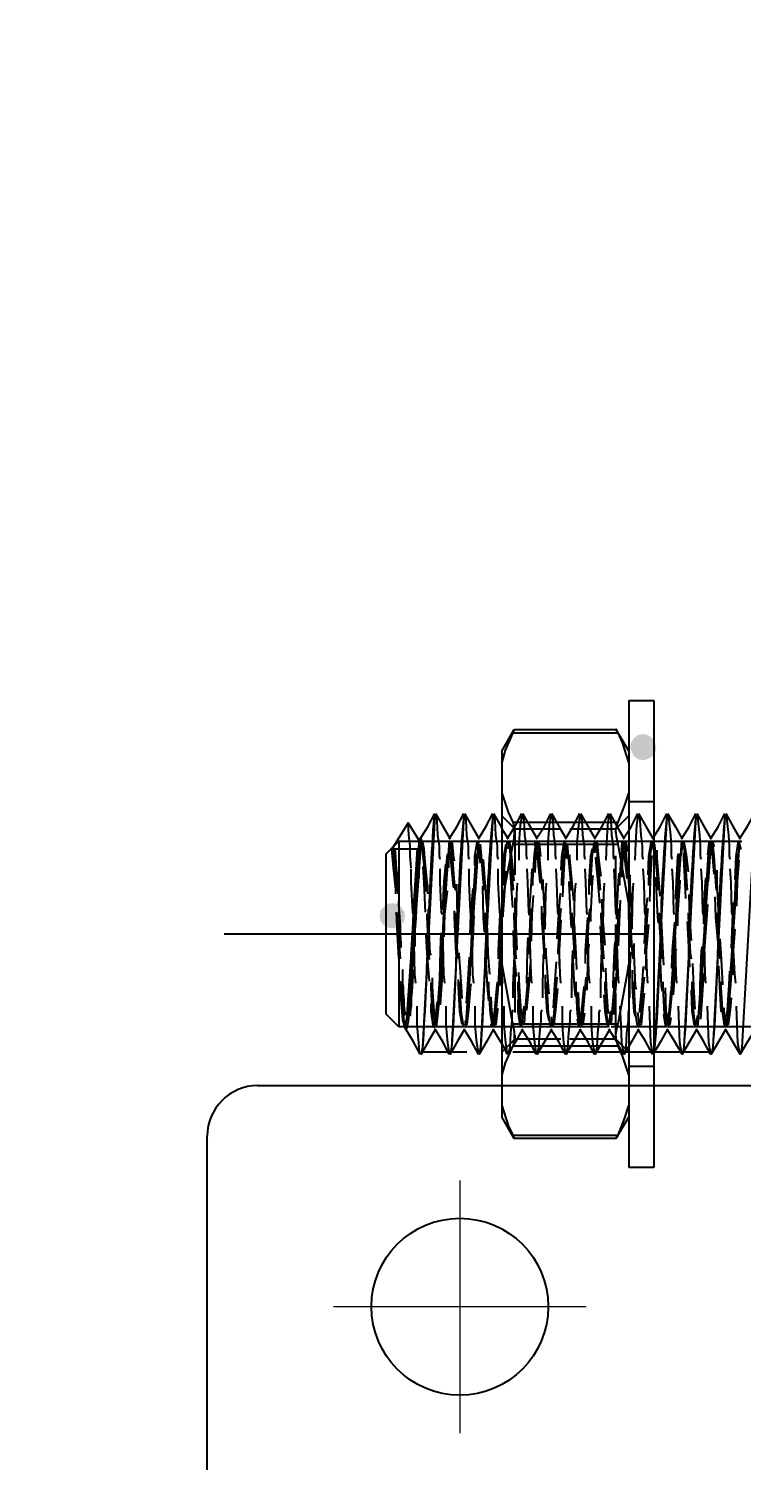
# Model space of a CAD drawing. Header units: inches. Extents: x 198356 to 209798, y -190593 to -183267.
# Drawn here: x 203670.3 to 203726.8, y -184394.5 to -184281.1 of the extents above; entities that cross this region are included whole.
import ezdxf

# ---------------------------------------------------------------- set-up
doc = ezdxf.new("R2010")
doc.units = ezdxf.units.IN
doc.header["$LTSCALE"] = 13
for name, pattern in [('CENTER', [50.8, 31.75, -6.35, 6.35, -6.35]), ('CENTERX2', [101.6, 63.5, -12.7, 12.7, -12.7]), ('点画线', [18, 12, -2, 2, -2])]:
    doc.linetypes.add(name, pattern=pattern)
doc.layers.get('0').update_dxf_attribs({"color": 1, "linetype": 'CENTER'})
doc.layers.add('1', color=4, linetype='Continuous')
doc.layers.add('粗实线', color=4, linetype='Continuous')
for name, color, linetype, lineweight in [('2细实线', 3, 'Continuous', 20), ('中心线层', 1, '点画线', 18), ('标注、文本', 3, 'Continuous', 25)]:
    doc.layers.add(name, color=color, linetype=linetype, lineweight=lineweight)
doc.styles.get("Standard").update_dxf_attribs({"font": 'gbenor.shx', "bigfont": 'gbcbig.shx'})
doc.dimstyles.new('英寸 1-10', dxfattribs={"dimscale": 14, "dimtxt": 3.5, "dimasz": 2, "dimexe": 1.5, "dimexo": 0.5, "dimgap": 0.5, "dimtad": 1, "dimtoh": 1, "dimdec": 0, "dimdsep": 46, "dimtxsty": 'Standard', "dimcen": 2.5, "dimclrd": 3, "dimclre": 3, "dimclrt": 3, "dimadec": 0, "dimazin": 2, "dimtfac": 1, "dimtdec": 0, "dimtmove": 0, "dimatfit": 2, "dimfxl": 1, "dimarcsym": 0})

# ---------------------------------------------------------------- blocks, each defined once
blk = doc.blocks.new('*D101')
at = {"layer": '2细实线', "color": 3, "linetype": 'ByBlock', "lineweight": -2}
for p, q in [((204482.46, -183812.81), (204702.34, -183812.81)), ((204681.34, -183854.81), (204681.34, -185990.8)), ((204332.46, -186032.8), (204702.34, -186032.8)), ((201100.83, -188826.91), (201100.83, -188994.78)), ((199830.83, -188846.49), (199830.83, -188994.78)), ((201072.83, -188973.78), (199858.83, -188973.78))]:
    blk.add_line(p, q, dxfattribs=at)
at = {"layer": '2细实线', "color": 3, "linetype": 'ByBlock'}
for points in [[(204674.34, -183854.81), (204688.34, -183854.81), (204681.34, -183812.81)], [(204674.34, -185990.8), (204688.34, -185990.8), (204681.34, -186032.8)], [(199858.83, -188969.12), (199858.83, -188978.45), (199830.83, -188973.78)], [(201072.83, -188969.12), (201072.83, -188978.45), (201100.83, -188973.78)]]:
    blk.add_solid(points, dxfattribs=at)
at = {"layer": 'Defpoints', "color": 0, "linetype": 'ByBlock'}
for p in [(204475.46, -183812.81), (204325.46, -186032.8), (204681.34, -186032.8), (201100.83, -188819.91), (199830.83, -188839.49), (199830.83, -188973.78)]:
    blk.add_point(p, dxfattribs=at)
at = {"layer": '2细实线', "color": 3, "linetype": 'ByBlock', "insert": (204636.06, -185152.31), "char_height": 73.5, "attachment_point": 5, "rotation": 90}
blk.add_mtext('2220 [87]', dxfattribs=at)
at = {"layer": '2细实线', "color": 3, "linetype": 'ByBlock', "insert": (200465.83, -188941.26), "char_height": 49, "attachment_point": 5}
blk.add_mtext('1270 [50]', dxfattribs=at)
blk = doc.blocks.new('A$C1E121E43')
at = {"layer": '1', "ltscale": 5}
for points in [[(33.62, 87.2), (33.2, 87.08), (32.84, 87.14), (32.47, 87.38), (32.29, 87.75), (32.17, 88.11), (32.23, 88.47), (32.47, 88.83), (32.77, 89.08), (33.2, 89.14), (33.56, 89.08), (33.92, 88.83), (34.11, 88.53), (34.23, 88.11), (34.17, 87.75), (33.92, 87.38), (33.62, 87.2), (33.2, 88.11)], [(13.66, 73.84), (13.3, 73.78), (12.94, 73.84), (12.58, 74.08), (12.39, 74.38), (12.33, 74.8), (12.39, 75.17), (12.64, 75.47), (12.94, 75.71), (13.36, 75.77), (13.72, 75.71), (14.03, 75.47), (14.27, 75.11), (14.33, 74.74), (14.27, 74.38), (14.03, 74.02), (13.66, 73.84), (13.3, 74.74)]]:
    blk.add_hatch(color=256, dxfattribs=at).paths.add_polyline_path(points, flags=16)
for p, q in [((32.05, 91.8), (34.04, 91.8)), ((22.01, 87.81), (22.98, 89.5)), ((22.98, 89.5), (22.86, 89.26)), ((22.86, 89.26), (26.48, 89.26)), ((22.86, 89.26), (31.2, 89.26)), ((22.98, 89.5), (31.02, 89.5)), ((31.02, 89.5), (32.05, 87.81)), ((22.01, 87.81), (22.01, 86.9)), ((32.05, 83.82), (34.04, 83.82)), ((14.57, 82.12), (13.42, 80.25)), ((15.42, 80.79), (14.57, 82.12)), ((22.01, 82.67), (23.04, 81.64)), ((22.01, 81.64), (22.49, 80.85)), ((22.86, 82.18), (26.48, 82.18)), ((22.86, 82.18), (31.2, 82.18)), ((23.04, 81.64), (26.67, 81.64)), ((30.48, 82.73), (30.48, 82.67)), ((31.02, 81.64), (32.05, 82.67)), ((15.42, 80.61), (15.36, 80.61)), ((15.42, 80.61), (15.54, 80.85)), ((15.72, 80.25), (15.42, 80.79)), ((15.42, 80.67), (19.05, 80.67)), ((15.48, 80.67), (15.84, 80.67)), ((15.72, 80.25), (15.6, 80.85)), ((15.72, 80.67), (17.78, 80.67)), ((17.78, 80.67), (18.02, 80.67)), ((17.9, 80.85), (17.84, 80.85)), ((18.02, 80.67), (20.07, 80.67)), ((20.07, 80.67), (20.32, 80.67)), ((20.2, 80.85), (20.14, 80.85)), ((20.32, 80.67), (22.37, 80.67)), ((20.86, 80.67), (24.49, 80.67)), ((22.37, 80.67), (22.61, 80.67)), ((22.61, 80.67), (24.67, 80.67)), ((24.67, 80.67), (24.91, 80.67)), ((24.91, 80.67), (26.97, 80.67)), ((26.3, 80.67), (29.93, 80.67)), ((26.97, 80.67), (27.21, 80.67)), ((27.21, 80.67), (29.27, 80.67)), ((29.27, 80.67), (29.51, 80.67)), ((29.51, 80.67), (31.56, 80.67)), ((31.56, 80.67), (31.81, 80.67)), ((31.75, 80.67), (35.37, 80.67)), ((31.81, 80.67), (33.86, 80.67)), ((33.86, 80.67), (34.1, 80.67)), ((34.1, 80.67), (36.16, 80.67)), ((36.16, 80.67), (36.4, 80.67)), ((36.28, 80.85), (36.22, 80.85)), ((36.4, 80.67), (38.46, 80.67)), ((37.19, 80.67), (40.82, 80.67)), ((38.46, 80.67), (38.7, 80.67)), ((38.58, 80.85), (38.52, 80.85)), ((38.7, 80.67), (40.76, 80.67)), ((40.76, 80.67), (41, 80.67)), ((40.88, 80.85), (40.82, 80.85)), ((13.36, 80.19), (13.3, 80.07)), ((13.3, 80.07), (13.54, 80.07)), ((13.42, 80.25), (13.36, 80.19)), ((13.54, 80.07), (14.57, 80.07)), ((14.57, 80.07), (15.6, 80.07)), ((22.86, 80.43), (26.48, 80.43)), ((22.86, 80.43), (31.2, 80.43)), ((15.24, 75.95), (15.18, 74.56)), ((36.77, 74.68), (36.77, 74.99)), ((13.85, 65.98), (12.82, 67)), ((14.33, 65.98), (13.85, 65.98)), ((14.27, 65.98), (14.27, 66.04)), ((14.57, 65.98), (14.33, 65.98)), ((16.63, 65.98), (14.57, 65.98)), ((16.75, 65.73), (16.69, 65.79)), ((18.93, 65.98), (16.87, 65.98)), ((19.05, 65.73), (18.99, 65.79)), ((21.22, 65.98), (19.17, 65.98)), ((23.88, 65.98), (20.26, 65.98)), ((21.34, 65.73), (21.28, 65.79)), ((22.25, 64.22), (21.34, 65.73)), ((23.52, 65.98), (21.47, 65.98)), ((22.86, 66.22), (26.48, 66.22)), ((25.82, 65.98), (23.76, 65.98)), ((29.33, 65.98), (25.7, 65.98)), ((28.12, 65.98), (26.06, 65.98)), ((30.42, 65.98), (28.36, 65.98)), ((32.71, 65.98), (30.66, 65.98)), ((34.77, 65.98), (31.14, 65.98)), ((35.01, 65.98), (32.96, 65.98)), ((35.13, 65.73), (35.07, 65.79)), ((37.31, 65.98), (35.25, 65.98)), ((40.21, 65.98), (36.58, 65.98)), ((37.43, 65.73), (37.37, 65.79)), ((39.61, 65.98), (37.55, 65.98)), ((39.73, 65.73), (39.67, 65.79)), ((41.91, 65.98), (39.85, 65.98)), ((23.04, 65.01), (22.01, 63.98)), ((31.02, 65.01), (27.39, 65.01)), ((32.05, 63.98), (31.02, 65.01)), ((19.23, 63.98), (15.6, 63.98)), ((22.43, 63.8), (22.25, 64.22)), ((22.86, 64.46), (26.48, 64.46)), ((22.86, 64.46), (31.2, 64.46)), ((38.64, 63.98), (22.86, 63.98)), ((34.04, 62.83), (32.05, 62.83)), ((22.01, 62.17), (22.01, 59.75)), ((22.01, 59.75), (22.01, 58.84)), ((22.98, 57.15), (22.01, 58.84)), ((32.05, 58.84), (31.02, 57.15)), ((22.86, 57.39), (26.48, 57.39)), ((22.86, 57.39), (22.98, 57.15)), ((31.02, 57.15), (22.98, 57.15)), ((34.04, 54.85), (32.05, 54.85))]:
    blk.add_line(p, q, dxfattribs=at)
at = {"layer": '1', "color": 1, "linetype": 'CENTERX2', "lineweight": -3, "ltscale": 0.1}
blk.add_line((429.62, 73.32), (0, 73.32), dxfattribs=at)
at = {"layer": '1', "ltscale": 5}
for points in [[(32.05, 91.8), (32.05, 54.97), (32.05, 54.85)], [(34.04, 91.8), (34.04, 54.97), (34.04, 54.85)], [(22.86, 89.26), (22.25, 87.87), (22.01, 86.9), (22.01, 84.48)], [(27.57, 89.26), (28.3, 89.26), (31.2, 89.26)], [(31.2, 89.26), (31.08, 89.5), (31.02, 89.5)], [(32.05, 86.9), (31.56, 88.47), (31.2, 89.26)], [(22.01, 84.48), (22.01, 76.98), (22.01, 75.71)], [(22.01, 84.48), (22.49, 82.97), (22.86, 82.18)], [(31.2, 80.43), (31.08, 81.03), (31.02, 81.58), (31.14, 82), (31.2, 82.18), (31.75, 83.51), (32.05, 84.48)], [(15.54, 80.85), (16.14, 81.82), (16.69, 82.85)], [(16.75, 82.85), (17.35, 81.82), (17.9, 80.85)], [(17.11, 79.22), (17.05, 79.52), (17.05, 80.31), (16.93, 81.15), (16.87, 82.3), (16.75, 82.79)], [(17.84, 80.85), (18.44, 81.82), (18.99, 82.85)], [(19.05, 82.85), (19.65, 81.82), (20.2, 80.85)], [(19.41, 79.22), (19.35, 79.52), (19.35, 80.31), (19.23, 81.15), (19.17, 82.3), (19.05, 82.79)], [(20.14, 80.85), (20.74, 81.82), (21.28, 82.85)], [(21.34, 82.85), (21.95, 81.82), (22.01, 81.64)], [(21.71, 79.22), (21.65, 79.52), (21.65, 80.31), (21.53, 81.15), (21.47, 82.3), (21.35, 82.79)], [(22.43, 80.85), (23.04, 81.82), (23.58, 82.85)], [(23.64, 82.85), (24.25, 81.82), (24.79, 80.85)], [(24.01, 79.22), (23.95, 79.52), (23.95, 80.31), (23.82, 81.15), (23.76, 82.3), (23.64, 82.79)], [(24.73, 80.85), (25.34, 81.82), (25.88, 82.85)], [(25.94, 82.85), (26.55, 81.82), (27.09, 80.85)], [(26.3, 79.22), (26.24, 79.52), (26.24, 80.31), (26.12, 81.15), (26.06, 82.3), (25.94, 82.79)], [(27.03, 80.85), (27.63, 81.82), (28.18, 82.85)], [(28.24, 82.85), (28.84, 81.82), (29.39, 80.85)], [(28.6, 79.22), (28.54, 79.52), (28.54, 80.31), (28.42, 81.15), (28.36, 82.3), (28.24, 82.79)], [(29.33, 80.85), (29.93, 81.82), (30.48, 82.85)], [(30.54, 82.85), (31.14, 81.82), (31.69, 80.85)], [(30.9, 79.22), (30.84, 79.52), (30.84, 80.31), (30.72, 81.15), (30.66, 82.3), (30.54, 82.79)], [(31.62, 80.85), (32.23, 81.82), (32.77, 82.85)], [(32.83, 82.85), (33.44, 81.82), (33.98, 80.85)], [(33.2, 79.22), (33.14, 79.52), (33.14, 80.31), (33.02, 81.15), (32.96, 82.3), (32.84, 82.79)], [(33.92, 80.85), (34.53, 81.82), (35.07, 82.85)], [(35.13, 82.85), (35.74, 81.82), (36.28, 80.85)], [(35.5, 79.22), (35.44, 79.52), (35.44, 80.31), (35.38, 81.15), (35.25, 82.3), (35.13, 82.79)], [(36.22, 80.85), (36.83, 81.82), (37.37, 82.85)], [(37.43, 82.85), (38.03, 81.82), (38.58, 80.85)], [(37.79, 79.22), (37.73, 79.52), (37.73, 80.31), (37.67, 81.15), (37.55, 82.3), (37.43, 82.79)], [(38.52, 80.85), (39.12, 81.82), (39.67, 82.85)], [(39.73, 82.85), (40.33, 81.82), (40.88, 80.85)], [(40.09, 79.22), (40.03, 79.52), (40.03, 80.31), (39.97, 81.15), (39.85, 82.3), (39.73, 82.79)], [(40.82, 80.85), (41.42, 81.82), (42.03, 82.85)], [(14.81, 78.55), (14.75, 79.52), (14.75, 80.31), (14.63, 81.15), (14.57, 82.12)], [(16.69, 82.73), (15.72, 64.34), (15.6, 63.8), (15.54, 63.92)], [(18.99, 82.73), (18.02, 64.34), (17.9, 63.8), (17.84, 63.92)], [(21.28, 82.73), (20.32, 64.34), (20.2, 63.8), (20.14, 63.92)], [(22.86, 82.18), (22.98, 81.76), (22.98, 81.28), (22.92, 80.67), (22.86, 80.43)], [(23.04, 81.64), (23.04, 81.52), (23.04, 81.03), (23.04, 80.25), (23.04, 79.22), (23.04, 78.01)], [(23.58, 82.73), (23.58, 82.67), (23.46, 81.94), (23.34, 80.55), (23.34, 79.16)], [(25.88, 82.73), (25.88, 82.67), (25.76, 81.94), (25.64, 80.55), (25.64, 79.16)], [(27.39, 81.64), (28.48, 81.64), (31.02, 81.64)], [(27.57, 82.18), (28.3, 82.18), (31.2, 82.18)], [(28.18, 82.73), (28.18, 82.67), (28.06, 81.94), (27.94, 80.55), (27.94, 79.16)], [(30.48, 82.67), (30.36, 81.94), (30.3, 80.55), (30.24, 79.16)], [(31.02, 81.34), (31.02, 81.52), (31.02, 81.64)], [(32.77, 82.73), (32.77, 82.67), (32.65, 81.94), (32.59, 80.55), (32.53, 79.16)], [(35.07, 82.73), (34.1, 64.34), (34.04, 63.92)], [(37.37, 82.73), (36.4, 64.34), (36.28, 63.8), (36.28, 63.92)], [(39.67, 82.73), (38.7, 64.34), (38.58, 63.8), (38.52, 63.92)], [(42.03, 82.73), (41, 64.34), (40.88, 63.8), (40.88, 63.92)], [(12.82, 79.64), (13.85, 80.67), (15.42, 80.67)], [(13.85, 80.67), (13.85, 66.1), (13.85, 65.98)], [(15.42, 80.55), (14.45, 66.58), (14.33, 65.98)], [(15.6, 80.85), (14.57, 66.4), (14.45, 65.79), (14.39, 65.92)], [(15.6, 80.07), (15.84, 80.07), (15.78, 80.43), (15.72, 80.67), (15.66, 80.55), (15.6, 80.43), (15.54, 80.13), (15.54, 79.82), (15.48, 79.34), (15.42, 78.86), (15.42, 78.49), (15.42, 77.71)], [(15.72, 80.25), (15.6, 80.07), (15.48, 80.67)], [(17.84, 80.73), (16.81, 65.98), (16.75, 65.92)], [(18.26, 79.1), (18.2, 79.34), (18.08, 80.49), (17.9, 80.55), (17.78, 79.46), (17.78, 78.55)], [(18.2, 76.98), (18.14, 77.34), (17.96, 79.34), (17.84, 80.49), (17.78, 80.55)], [(20.14, 80.73), (19.11, 65.98), (19.05, 65.92)], [(20.32, 78.92), (20.26, 79.4), (20.14, 80.49), (20.02, 80.55), (19.83, 79.46), (19.83, 78.74)], [(22.43, 80.73), (22.25, 79.64), (22.13, 77.59), (22.13, 77.16)], [(22.98, 77.53), (22.8, 79.4), (22.67, 80.49), (22.55, 80.55), (22.49, 80.07)], [(24.73, 80.73), (24.55, 79.64), (24.43, 77.59), (24.43, 77.16)], [(25.09, 79.46), (24.97, 80.49), (24.85, 80.55), (24.67, 79.46), (24.61, 78.19)], [(25.09, 77.34), (25.03, 77.41), (24.85, 79.34), (24.73, 80.49), (24.61, 80.55), (24.61, 80.31)], [(27.21, 79.28), (27.15, 79.4), (27.03, 80.49), (26.91, 80.55), (26.73, 79.46), (26.67, 78.37)], [(27.03, 80.73), (26.85, 79.64), (26.73, 77.59), (26.73, 77.16)], [(29.33, 80.73), (29.15, 79.64), (29.03, 77.59), (29.03, 77.16)], [(29.87, 77.89), (29.69, 79.34), (29.57, 80.49), (29.45, 80.55), (29.33, 79.76)], [(31.63, 80.73), (31.44, 79.64), (31.32, 77.59), (31.32, 77.16)], [(31.93, 77.71), (31.75, 79.34), (31.63, 80.49), (31.5, 80.55), (31.44, 79.95)], [(31.99, 79.82), (31.87, 80.49), (31.75, 80.55), (31.56, 79.46), (31.5, 77.83)], [(34.11, 79.64), (33.92, 80.49), (33.8, 80.55), (33.62, 79.46), (33.56, 78.01)], [(33.92, 80.73), (33.74, 79.64), (33.62, 77.59), (33.62, 77.16)], [(36.22, 80.73), (35.19, 65.98), (35.13, 65.92)], [(36.77, 78.25), (36.64, 79.4), (36.46, 80.49), (36.34, 80.55), (36.16, 79.46), (36.16, 79.4)], [(38.52, 80.73), (37.49, 65.98), (37.43, 65.92)], [(38.82, 78.07), (38.7, 79.4), (38.52, 80.49), (38.4, 80.55), (38.28, 79.58)], [(38.82, 80.19), (38.76, 80.49), (38.64, 80.55), (38.46, 79.46), (38.34, 77.47), (38.34, 77.47)], [(40.82, 80.73), (39.79, 65.98), (39.73, 65.92)], [(40.94, 80.01), (40.82, 80.49), (40.7, 80.55), (40.52, 79.46), (40.45, 77.65)], [(12.82, 79.64), (12.82, 67.06), (12.82, 67)], [(13.6, 76.5), (13.6, 76.86), (13.42, 78.55), (13.3, 80.07)], [(13.72, 76.68), (13.72, 76.8), (13.54, 78.68), (13.42, 80.25)], [(13.79, 76.5), (13.79, 77.34), (13.79, 77.71), (13.66, 78.43), (13.6, 79.4), (13.54, 80.07)], [(16.02, 76.68), (16.02, 76.74), (16.02, 77.41), (15.78, 79.52), (15.72, 80.25)], [(16.14, 76.5), (16.14, 77.1), (16.08, 77.41), (15.9, 79.34), (15.84, 80.07)], [(18.32, 76.8), (18.26, 77.41), (18.08, 79.52), (18.02, 80.43)], [(20.2, 80.19), (20.07, 79.46), (19.95, 77.47), (19.89, 76.62)], [(20.62, 76.8), (20.56, 77.41), (20.38, 79.52), (20.32, 80.43)], [(22.31, 80.43), (22.13, 79.46), (22.01, 77.47), (22.01, 76.8)], [(22.86, 80.43), (22.13, 76.56), (22.01, 75.71)], [(22.92, 76.8), (22.86, 77.41), (22.68, 79.52), (22.62, 80.43)], [(25.22, 76.8), (25.16, 77.41), (24.97, 79.52), (24.91, 80.43)], [(27.09, 79.88), (26.97, 79.46), (26.85, 77.47), (26.79, 76.26)], [(27.51, 76.8), (27.45, 77.47), (27.27, 79.52), (27.21, 80.43)], [(27.69, 75.95), (27.57, 77.34), (27.39, 79.34), (27.39, 79.58)], [(27.57, 80.43), (28.3, 80.43), (31.2, 80.43)], [(29.15, 80.07), (29.03, 79.46), (28.9, 77.47), (28.9, 76.44)], [(29.75, 75.77), (29.63, 77.34), (29.45, 79.34), (29.45, 79.4)], [(29.81, 76.8), (29.75, 77.47), (29.57, 79.52), (29.51, 80.43)], [(31.02, 75.89), (31.02, 76.5), (31.02, 77.95), (31.02, 79.22), (31.02, 79.52)], [(32.05, 75.71), (31.26, 80.13), (31.2, 80.43)], [(32.11, 76.8), (32.05, 77.47), (31.87, 79.52), (31.81, 80.43)], [(33.92, 79.52), (33.86, 79.46), (33.74, 77.47), (33.68, 75.89)], [(34.41, 76.8), (34.35, 77.47), (34.17, 79.52), (34.11, 80.43)], [(34.53, 76.32), (34.47, 77.34), (34.29, 79.34), (34.29, 79.95)], [(35.98, 79.7), (35.92, 79.46), (35.8, 77.47), (35.74, 76.07)], [(36.71, 76.8), (36.65, 77.47), (36.52, 79.52), (36.4, 80.43)], [(36.58, 76.14), (36.52, 77.34), (36.4, 79.34), (36.4, 79.76)], [(39, 76.8), (38.94, 77.47), (38.82, 79.52), (38.7, 80.43)], [(15, 74.87), (14.94, 75.05), (14.81, 77.41), (14.81, 78.49)], [(15.96, 75.05), (15.84, 77.34), (15.78, 78.68)], [(17.29, 74.87), (17.23, 75.05), (17.11, 77.41), (17.11, 78.49)], [(17.54, 78.86), (17.41, 77.47), (17.29, 75.23)], [(19.59, 74.87), (19.53, 75.05), (19.41, 77.41), (19.41, 78.49)], [(20.8, 75.59), (20.68, 77.34), (20.56, 79.22)], [(21.89, 74.87), (21.83, 75.05), (21.71, 77.41), (21.71, 78.49)], [(22.31, 78.31), (22.25, 77.47), (22.07, 74.87), (22.07, 74.68)], [(22.86, 75.41), (22.74, 77.34), (22.62, 79.04)], [(24.19, 74.87), (24.13, 75.05), (24.07, 77.41), (24.01, 78.49)], [(24.37, 78.49), (24.31, 77.47), (24.13, 74.87), (24.13, 74.87)], [(26.49, 74.87), (26.43, 75.05), (26.36, 77.41), (26.3, 78.49)], [(28.78, 74.87), (28.72, 75.05), (28.66, 77.41), (28.6, 78.49)], [(31.08, 74.87), (31.02, 75.05), (30.96, 77.41), (30.9, 78.49)], [(33.38, 74.87), (33.32, 75.05), (33.26, 77.41), (33.2, 78.49)], [(35.68, 74.87), (35.62, 75.05), (35.56, 77.41), (35.5, 78.49)], [(37.98, 74.87), (37.92, 75.05), (37.85, 77.41), (37.79, 78.49)], [(39.18, 74.74), (39.06, 77.34), (39.06, 78.37)], [(40.27, 74.87), (40.21, 75.05), (40.15, 77.41), (40.09, 78.49)], [(40.76, 79.16), (40.64, 77.47), (40.57, 75.53)], [(18.56, 73.66), (18.5, 74.62), (18.44, 77.28)], [(20.62, 73.47), (20.56, 74.62), (20.5, 77.1)], [(23.22, 77.34), (23.16, 76.5), (23.1, 74.08), (23.1, 73.72)], [(25.46, 74.02), (25.4, 74.62), (25.28, 77.34), (25.28, 77.65)], [(25.52, 77.34), (25.46, 76.5), (25.4, 74.08), (25.4, 73.72)], [(27.51, 73.84), (27.45, 74.62), (27.33, 77.34), (27.33, 77.47)], [(27.82, 77.34), (27.76, 76.5), (27.7, 74.08), (27.7, 73.72)], [(29.21, 77.95), (29.15, 77.47), (29.02, 74.87), (29.02, 74.32)], [(30.11, 77.34), (30.05, 76.5), (29.99, 74.08), (29.99, 73.72)], [(31.26, 78.13), (31.2, 77.47), (31.08, 74.87), (31.08, 74.5)], [(32.35, 74.38), (32.29, 74.62), (32.17, 77.34), (32.17, 78.01)], [(32.41, 77.34), (32.35, 76.5), (32.29, 74.08), (32.29, 73.72)], [(34.41, 74.2), (34.35, 74.62), (34.23, 77.34), (34.23, 77.83)], [(36.1, 77.59), (36.1, 77.47), (35.92, 74.87), (35.92, 73.96)], [(38.16, 77.77), (38.1, 77.47), (37.98, 74.87), (37.98, 74.14)], [(17.66, 76.74), (17.47, 74.87), (17.41, 73.11)], [(19.71, 76.92), (19.53, 74.87), (19.47, 73.29)], [(23.04, 76.2), (23.04, 74.93), (23.04, 73.29), (23.04, 72.57)], [(24.49, 76.38), (24.37, 74.87), (24.31, 72.75)], [(26.61, 76.56), (26.49, 74.87), (26.36, 72.93)], [(30.17, 72.45), (29.99, 74.62), (29.93, 76.07)], [(31.38, 76.01), (31.32, 74.87), (31.2, 72.39)], [(33.5, 76.2), (33.38, 74.87), (33.26, 72.57)], [(37.01, 72.81), (36.89, 74.62), (36.83, 76.44)], [(39.12, 72.63), (38.94, 74.62), (38.88, 76.26)], [(13.85, 71.42), (13.73, 73.29), (13.67, 75.05)], [(13.97, 71.36), (13.85, 73.29), (13.79, 74.99)], [(14.03, 72.26), (14.03, 72.57), (13.97, 73.29), (13.97, 73.9), (13.91, 74.68), (13.85, 75.65), (13.85, 75.89)], [(16.27, 71.3), (16.21, 71.78), (16.08, 74.68), (16.08, 74.93)], [(16.39, 71.66), (16.33, 71.78), (16.2, 74.62), (16.2, 75.29)], [(18.44, 71.54), (18.38, 71.78), (18.26, 74.62), (18.26, 75.17)], [(18.56, 71.36), (18.5, 71.78), (18.38, 74.68), (18.38, 74.99)], [(19.77, 74.8), (19.65, 72.02), (19.65, 71.18)], [(20.86, 71.36), (20.8, 71.78), (20.68, 74.68), (20.68, 74.99)], [(22.01, 75.71), (21.95, 74.87), (21.83, 71.96), (21.71, 69.24), (21.53, 67.12), (21.4, 65.98), (21.34, 65.92)], [(21.89, 74.99), (21.83, 74.87), (21.71, 72.02), (21.71, 71.36)], [(22.01, 75.71), (22.01, 70.93), (22.8, 66.52), (22.86, 66.22), (31.2, 66.22), (31.93, 70.09), (32.05, 70.93)], [(23.16, 71.36), (23.1, 71.78), (22.98, 74.68), (22.98, 74.99)], [(23.22, 72.08), (23.1, 74.62), (23.1, 75.71)], [(24.31, 75.35), (24.25, 74.87), (24.13, 71.96), (24.13, 71.72)], [(25.34, 71.9), (25.16, 74.62), (25.16, 75.53)], [(25.46, 71.36), (25.4, 71.78), (25.28, 74.68), (25.28, 74.99)], [(26.67, 75.35), (26.61, 74.87), (26.43, 71.96), (26.43, 71.72)], [(27.82, 71.36), (27.76, 71.84), (27.57, 74.68), (27.57, 74.99)], [(28.97, 75.35), (28.9, 74.87), (28.72, 71.96), (28.72, 71.72)], [(30.11, 71.36), (30.05, 71.84), (29.87, 74.68), (29.87, 74.99)], [(31.26, 75.35), (31.2, 74.87), (31.02, 71.96), (31.02, 71.72)], [(32.23, 72.26), (32.05, 74.62), (32.05, 75.89)], [(32.41, 71.36), (32.35, 71.84), (32.17, 74.68), (32.17, 74.99)], [(33.56, 75.35), (33.5, 74.87), (33.32, 71.96), (33.32, 71.72)], [(34.71, 71.36), (34.65, 71.84), (34.47, 74.68), (34.47, 74.99)], [(38.28, 75.65), (38.22, 74.87), (38.03, 72.02), (38.03, 72.02)], [(39.3, 71.36), (39.24, 71.84), (39.06, 74.68), (39.06, 74.99)], [(40.33, 75.83), (40.27, 74.87), (40.15, 72.2)], [(15.18, 74.56), (15.12, 73.6), (15.12, 72.33)], [(21.04, 70.15), (20.92, 71.78), (20.86, 73.78)], [(26.67, 74.44), (26.55, 72.02), (26.55, 70.81)], [(27.94, 70.51), (27.88, 71.78), (27.75, 74.14)], [(28.78, 74.62), (28.6, 72.02), (28.6, 71)], [(30.05, 70.33), (29.93, 71.78), (29.81, 73.96)], [(31.02, 70.45), (31.02, 71.72), (31.02, 73.29), (31.02, 74.08)], [(33.62, 74.08), (33.44, 72.02), (33.38, 70.45)], [(34.83, 70.87), (34.77, 71.78), (34.65, 74.5)], [(35.68, 74.26), (35.5, 72.02), (35.44, 70.63)], [(36.89, 70.69), (36.83, 71.78), (36.71, 74.32)], [(37.01, 71.36), (36.95, 71.84), (36.77, 74.68)], [(40.45, 73.72), (40.33, 72.02), (40.27, 70.09)], [(15.18, 69.42), (15.12, 70.15), (15.06, 72.57), (15.06, 73.05)], [(16.27, 69.6), (16.08, 71.78), (16.02, 73.23)], [(17.17, 73.41), (17.11, 72.02), (17.05, 69.79)], [(17.48, 69.42), (17.41, 70.15), (17.35, 72.57), (17.35, 73.05)], [(19.77, 69.42), (19.71, 70.15), (19.65, 72.57), (19.65, 73.05)], [(22.01, 72.87), (21.95, 72.02), (21.83, 69.3), (21.83, 69.24)], [(22.07, 69.42), (22.01, 70.15), (21.95, 72.57), (21.95, 73.05)], [(23.16, 69.97), (22.98, 71.78), (22.92, 73.6)], [(24.07, 73.05), (24.01, 72.02), (23.95, 69.42)], [(24.37, 69.42), (24.31, 70.15), (24.25, 72.57), (24.25, 73.05)], [(26.67, 69.42), (26.61, 70.15), (26.55, 72.57), (26.55, 73.05)], [(28.97, 69.42), (28.9, 70.15), (28.84, 72.57), (28.84, 73.05)], [(30.96, 72.69), (30.9, 72.02), (30.78, 69.3), (30.78, 69.06)], [(31.26, 69.42), (31.2, 70.15), (31.14, 72.57), (31.14, 73.05)], [(32.65, 68.94), (32.59, 69.18), (32.47, 71.78), (32.47, 72.57)], [(33.56, 69.42), (33.5, 70.15), (33.44, 72.57), (33.44, 73.05)], [(35.86, 69.42), (35.8, 70.15), (35.74, 72.57), (35.74, 73.05)], [(38.16, 69.42), (38.1, 70.15), (38.04, 72.57), (38.04, 73.05)], [(39.49, 69.3), (39.37, 71.78), (39.3, 72.93)], [(40.52, 69.42), (40.45, 70.15), (40.33, 72.57), (40.33, 73.05)], [(18.87, 68.21), (18.8, 69.18), (18.62, 71.78), (18.62, 71.84)], [(19.41, 71.48), (19.29, 69.3), (19.17, 67.85)], [(20.98, 68.03), (20.86, 69.18), (20.74, 71.66)], [(23.04, 71.9), (22.98, 71.6), (22.86, 69.24), (22.86, 68.27)], [(25.34, 71.9), (25.28, 71.6), (25.22, 69.24), (25.22, 68.27)], [(25.76, 68.58), (25.7, 69.18), (25.52, 71.78), (25.52, 72.2)], [(27.63, 71.9), (27.57, 71.6), (27.51, 69.24), (27.51, 68.27)], [(27.82, 68.39), (27.76, 69.18), (27.63, 71.78), (27.63, 72.02)], [(28.9, 72.51), (28.84, 72.08), (28.72, 69.3), (28.72, 68.88)], [(29.93, 71.9), (29.87, 71.6), (29.81, 69.24), (29.81, 68.27)], [(32.23, 71.9), (32.17, 71.6), (32.11, 69.24), (32.11, 68.27)], [(34.71, 68.76), (34.65, 69.18), (34.53, 71.78), (34.53, 72.39)], [(35.8, 72.14), (35.74, 72.02), (35.62, 69.3), (35.56, 68.52)], [(37.85, 72.33), (37.79, 72.02), (37.67, 69.3), (37.67, 68.7)], [(14.39, 66.88), (14.33, 67.19), (14.27, 67.73), (14.27, 68.15), (14.21, 68.64), (14.21, 69.12), (14.15, 69.42), (14.15, 69.73), (14.15, 70.39), (14.15, 70.51)], [(14.99, 70.51), (14.93, 69.6), (14.87, 68.76), (14.81, 68.27), (14.81, 67.67), (14.75, 67.12), (14.75, 66.88), (14.75, 66.88)], [(17.35, 71.36), (17.23, 69.3), (17.11, 67.73)], [(22.01, 70.93), (22.01, 63.01), (22.01, 62.17)], [(23.04, 70.75), (23.04, 70.15), (23.04, 68.7), (23.04, 67.43), (23.04, 67.12)], [(23.64, 66.64), (23.52, 67.19), (23.4, 69.18), (23.34, 70.27)], [(24.25, 70.93), (24.13, 69.3), (23.94, 67.31), (23.94, 67.31)], [(26.3, 71.12), (26.18, 69.3), (26.06, 67.49)], [(30.48, 67), (30.42, 67.19), (30.29, 69.18), (30.23, 70.63)], [(31.08, 70.57), (31.02, 69.3), (30.84, 67.31), (30.84, 66.94)], [(32.59, 66.82), (32.47, 67.19), (32.35, 69.18), (32.35, 70.45)], [(33.2, 70.75), (33.08, 69.3), (32.9, 67.31), (32.9, 67.12)], [(37.31, 67.37), (37.19, 69.18), (37.13, 71)], [(39.43, 67.19), (39.37, 67.19), (39.25, 69.18), (39.18, 70.81)], [(40.03, 70.39), (39.97, 69.3), (39.85, 67.31), (39.79, 66.76)], [(14.33, 65.98), (14.15, 66.52), (14.03, 68.15), (13.97, 69.6)], [(14.39, 65.92), (14.27, 66.34), (14.15, 67.97), (14.09, 69.54)], [(16.69, 65.92), (16.63, 65.92), (16.51, 67), (16.39, 69.06), (16.39, 69.48)], [(16.75, 66.22), (16.63, 67.19), (16.51, 69.18), (16.51, 69.85)], [(18.87, 66.16), (18.68, 67.19), (18.56, 69.18), (18.56, 69.73)], [(18.99, 65.92), (18.81, 67), (18.68, 69.06), (18.68, 69.54)], [(19.59, 69.36), (19.53, 69.3), (19.35, 67.31), (19.23, 66.16), (19.11, 66.1), (19.11, 66.46)], [(21.29, 65.92), (21.1, 67), (20.98, 69.06), (20.98, 69.54)], [(21.65, 69.54), (21.59, 69.3), (21.41, 67.31), (21.29, 66.16), (21.16, 66.1), (21.16, 66.22)], [(23.58, 65.92), (23.4, 67), (23.28, 69.06), (23.28, 69.54)], [(24.07, 69.91), (24.01, 69.24), (23.82, 67.12), (23.76, 66.28)], [(25.76, 66.46), (25.58, 67.19), (25.46, 69.18), (25.46, 70.09)], [(25.88, 65.92), (25.7, 67), (25.58, 69.06), (25.58, 69.54)], [(26.36, 69.91), (26.3, 69.24), (26.12, 67.12), (26.06, 66.28)], [(28.18, 65.92), (28, 67), (27.88, 69.06), (27.88, 69.54)], [(28.48, 69.18), (28.3, 67.31), (28.18, 66.16), (28.06, 66.1), (28, 66.58)], [(28.66, 69.91), (28.6, 69.24), (28.42, 67.12), (28.36, 66.28)], [(30.48, 65.92), (30.3, 67), (30.17, 69.06), (30.17, 69.54)], [(30.96, 69.91), (30.9, 69.24), (30.72, 67.12), (30.66, 66.28)], [(32.77, 65.92), (32.59, 67), (32.47, 69.06), (32.47, 69.54)], [(33.26, 69.91), (33.2, 69.24), (33.02, 67.12), (32.96, 66.28)], [(35.07, 65.92), (34.89, 67), (34.77, 69.06), (34.77, 69.54)], [(37.37, 65.92), (37.19, 67), (37.07, 69.06), (37.07, 69.54)], [(37.97, 70.21), (37.91, 69.3), (37.79, 67.31), (37.73, 66.58)], [(39.67, 65.92), (39.49, 67), (39.37, 69.06), (39.37, 69.54)], [(21.71, 67.43), (21.65, 67.31), (21.53, 66.16), (21.4, 66.1), (21.22, 67.19), (21.16, 68.33)], [(23.76, 67.61), (23.7, 67.31), (23.58, 66.16), (23.46, 66.1), (23.28, 67.19), (23.28, 68.15)], [(26.42, 69), (26.24, 67.31), (26.12, 66.16), (26, 66.1), (25.94, 66.76)], [(28.54, 67.06), (28.42, 66.16), (28.3, 66.1), (28.12, 67.19), (28.06, 68.7)], [(30.6, 67.25), (30.48, 66.16), (30.36, 66.1), (30.17, 67.19), (30.11, 68.52)], [(31.02, 65.01), (31.02, 65.13), (31.02, 65.61), (31.02, 66.4), (31.02, 67.43), (31.02, 68.64)], [(33.26, 68.64), (33.14, 67.31), (33.02, 66.16), (32.89, 66.1), (32.77, 67.12)], [(35.38, 68.82), (35.25, 67.31), (35.07, 66.16), (34.95, 66.1), (34.83, 66.94)], [(35.37, 66.7), (35.31, 66.16), (35.19, 66.1), (35.01, 67.19), (34.95, 69.06)], [(37.49, 66.88), (37.37, 66.16), (37.25, 66.1), (37.07, 67.19), (37.01, 68.88)], [(40.15, 68.27), (40.09, 67.31), (39.91, 66.16), (39.79, 66.1), (39.61, 67.19), (39.61, 67.49)], [(15.48, 63.98), (15.42, 64.71), (15.3, 66.1), (15.3, 67.61)], [(16.87, 67.97), (16.81, 67.31), (16.69, 66.16), (16.57, 66.1), (16.39, 67.19), (16.39, 67.79)], [(17.84, 63.98), (17.72, 64.71), (17.6, 66.1), (17.6, 67.61)], [(20.14, 63.98), (20.02, 64.71), (19.89, 66.1), (19.89, 67.61)], [(22.43, 63.98), (22.31, 64.71), (22.19, 66.1), (22.19, 67.61)], [(22.86, 67.31), (22.8, 67.12), (22.8, 66.46), (22.68, 65.49), (22.62, 64.34), (22.49, 63.8), (22.43, 63.92)], [(24.73, 63.98), (24.61, 64.71), (24.49, 66.1), (24.49, 67.61)], [(25.16, 67.31), (25.09, 67.12), (25.09, 66.46), (24.97, 65.49), (24.91, 64.34), (24.79, 63.8), (24.73, 63.92)], [(27.03, 63.98), (26.91, 64.71), (26.79, 66.1), (26.79, 67.61)], [(27.45, 67.31), (27.39, 67.12), (27.39, 66.46), (27.27, 65.49), (27.21, 64.34), (27.09, 63.8), (27.03, 63.92)], [(29.33, 63.98), (29.21, 64.71), (29.09, 66.1), (29.09, 67.61)], [(29.75, 67.31), (29.69, 67.12), (29.69, 66.46), (29.57, 65.49), (29.51, 64.34), (29.39, 63.8), (29.33, 63.92)], [(31.63, 63.98), (31.5, 64.71), (31.44, 66.1), (31.38, 67.61)], [(32.05, 67.31), (31.99, 67.12), (31.99, 66.46), (31.87, 65.49), (31.81, 64.34), (31.69, 63.8), (31.63, 63.92)], [(33.92, 63.98), (33.8, 64.71), (33.74, 66.1), (33.68, 67.61)], [(36.22, 63.98), (36.1, 64.71), (36.04, 66.1), (35.98, 67.61)], [(38.52, 63.98), (38.4, 64.71), (38.34, 66.1), (38.28, 67.61)], [(40.82, 63.98), (40.7, 64.71), (40.64, 66.1), (40.58, 67.61)], [(14.39, 65.79), (14.33, 65.92), (14.27, 65.98)], [(18.44, 65.98), (14.81, 65.98), (14.33, 65.98)], [(15.54, 63.8), (14.99, 64.83), (14.39, 65.79)], [(16.75, 65.79), (16.2, 64.83), (15.6, 63.8)], [(17.84, 63.8), (17.29, 64.83), (16.75, 65.73)], [(19.05, 65.79), (18.5, 64.83), (17.9, 63.8)], [(20.14, 63.8), (19.59, 64.83), (19.05, 65.73)], [(21.34, 65.79), (20.8, 64.83), (20.2, 63.8)], [(23.64, 65.79), (23.1, 64.83), (22.49, 63.8)], [(22.86, 66.22), (22.98, 65.61), (22.98, 65.07), (22.92, 64.65), (22.86, 64.46)], [(24.73, 63.8), (24.19, 64.83), (23.58, 65.79)], [(25.94, 65.79), (25.4, 64.83), (24.79, 63.8)], [(27.03, 63.8), (26.48, 64.83), (25.88, 65.79)], [(28.24, 65.79), (27.69, 64.83), (27.09, 63.8)], [(27.57, 66.22), (28.3, 66.22), (31.2, 66.22)], [(29.33, 63.8), (28.78, 64.83), (28.18, 65.79)], [(30.54, 65.79), (29.99, 64.83), (29.39, 63.8)], [(31.62, 63.8), (31.08, 64.83), (30.48, 65.79)], [(31.2, 64.46), (31.08, 64.89), (31.02, 65.37), (31.14, 65.98), (31.2, 66.22)], [(32.83, 65.79), (32.29, 64.83), (31.69, 63.8)], [(33.92, 63.8), (33.38, 64.83), (32.77, 65.79)], [(35.13, 65.79), (34.59, 64.83), (33.98, 63.8)], [(36.28, 63.8), (35.68, 64.83), (35.13, 65.73)], [(37.43, 65.79), (36.89, 64.83), (36.28, 63.8)], [(38.52, 63.8), (37.97, 64.83), (37.43, 65.73)], [(39.73, 65.79), (39.18, 64.83), (38.58, 63.8)], [(40.88, 63.8), (40.27, 64.83), (39.73, 65.73)], [(42.09, 65.79), (41.48, 64.83), (40.88, 63.8)], [(23.04, 65.31), (23.04, 65.13), (23.04, 65.01)], [(26.67, 65.01), (25.58, 65.01), (23.04, 65.01)], [(22.86, 64.46), (22.25, 63.13), (22.01, 62.17)], [(27.57, 64.46), (28.3, 64.46), (31.2, 64.46)], [(32.05, 62.17), (31.56, 63.68), (31.2, 64.46)], [(34.04, 63.92), (33.98, 63.8), (33.92, 63.92)], [(22.01, 59.75), (22.49, 58.17), (22.86, 57.39), (31.2, 57.39), (31.75, 58.78), (32.05, 59.75)], [(27.57, 57.39), (28.3, 57.39), (31.2, 57.39)], [(31.02, 57.15), (31.14, 57.27), (31.2, 57.39)]]:
    blk.add_lwpolyline(points, dxfattribs=at)
for points in [[(32.05, 91.68), (32.05, 79.44), (32.05, 67.21), (32.05, 54.97)], [(34.04, 91.68), (34.04, 79.44), (34.04, 67.21), (34.04, 54.97)], [(22.01, 83.63), (22.01, 81.42), (22.01, 79.2), (22.01, 76.98)], [(16.63, 82.67), (16.15, 76.62), (16.14, 70.42), (15.72, 64.34)], [(18.99, 82.67), (18.37, 76.77), (18.48, 70.33), (18.02, 64.34)], [(21.28, 82.67), (20.66, 76.77), (20.78, 70.33), (20.32, 64.34)], [(35.07, 82.67), (34.46, 76.63), (34.6, 70.43), (34.1, 64.34)], [(37.37, 82.67), (36.74, 76.66), (36.93, 70.37), (36.4, 64.34)], [(39.67, 82.67), (39.04, 76.66), (39.22, 70.37), (38.7, 64.34)], [(12.82, 79.4), (12.82, 75.29), (12.82, 71.18), (12.82, 67.06)], [(13.85, 80.43), (13.85, 75.65), (13.85, 70.87), (13.85, 66.1)], [(15.3, 80.13), (14.95, 75.62), (14.85, 71.09), (14.45, 66.58)], [(15.42, 80.31), (14.97, 75.62), (15.02, 71.09), (14.57, 66.4)], [(17.66, 79.64), (17.27, 75.06), (17.32, 70.5), (16.81, 65.98)], [(19.95, 79.64), (19.57, 75.06), (19.62, 70.5), (19.11, 65.98)], [(36.04, 79.64), (35.71, 75.27), (35.72, 70.25), (35.19, 65.98)], [(38.34, 79.64), (38, 75.27), (38.02, 70.25), (37.49, 65.98)], [(40.64, 79.64), (40.3, 75.27), (40.32, 70.25), (39.79, 65.98)], [(22.01, 69.66), (22.01, 67.45), (22.01, 65.23), (22.01, 63.01)]]:
    blk.add_open_spline(points, degree=3, dxfattribs=at)

msp = doc.modelspace()

# ---------------------------------------------------------------- linework, layer by layer
msp.add_circle((203704.497, -184382.302), 7)
at = {"layer": '中心线层'}
for p, q in [((203704.497, -184372.302), (203704.497, -184392.302)), ((203714.497, -184382.302), (203694.497, -184382.302))]:
    msp.add_line(p, q, dxfattribs=at)
at = {"layer": '粗实线'}
for p, q in [((203688.497, -184364.802), (203765.497, -184364.802)), ((203684.497, -184435.802), (203684.497, -184368.802))]:
    msp.add_line(p, q, dxfattribs=at)
msp.add_arc((203688.497, -184368.802), 4, 90, 180, dxfattribs=at)

# ---------------------------------------------------------------- block references
at = {"layer": '标注、文本'}
msp.add_blockref('A$C1E121E43', (203685.824, -184426.125), dxfattribs=at)

# ---------------------------------------------------------------- dimensions: what is measured, and where the dimension line sits
at = {"layer": '2细实线', "linetype": 'ByBlock'}
dim = msp.add_linear_dim(base=(204681.343, -186032.802), p1=(204475.464, -183812.807), p2=(204325.464, -186032.802), angle=90, dimstyle='英寸 1-10', override={"dimtxt": 5.25, "dimasz": 3}, dxfattribs=at)
dim.commit()
dim.dimension.update_dxf_attribs({"geometry": '*D101', "text_midpoint": (204681.343, -185152.306), "dimtype": 160})
dim = msp.add_linear_dim(base=(199830.829, -188973.785), p1=(201100.829, -188819.91), p2=(199830.829, -188839.487), dimstyle='英寸 1-10', dxfattribs=at)
dim.commit()
dim.dimension.update_dxf_attribs({"geometry": '*D101', "text_midpoint": (200465.829, -188941.264)})

doc.saveas('drawing.dxf')
